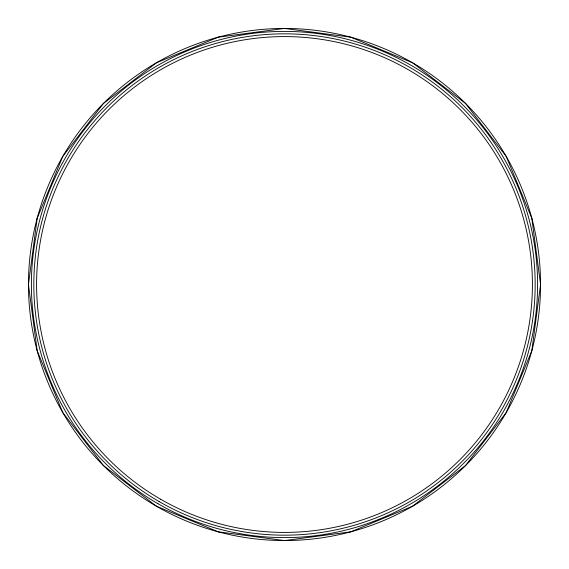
<?xml version="1.0" encoding="UTF-8"?>
<svg xmlns="http://www.w3.org/2000/svg" width="569" height="569" viewBox="0 0 569 569"><rect width="100%" height="100%" fill="white"/><g stroke="black" fill="none" stroke-linecap="round" stroke-linejoin="round"><path stroke-width="0.85" d="M37.177 218.233L28.45 284.5L37.177 350.767L62.754 412.525L103.444 465.556L156.475 506.246L218.233 531.823L284.5 540.55L350.767 531.823L412.525 506.246L465.556 465.556L506.246 412.525L531.823 350.767L540.55 284.5L531.823 218.233L506.246 156.475L465.556 103.444L412.525 62.754L350.767 37.177L284.5 28.45L218.233 37.177L156.475 62.754L103.444 103.444L62.754 156.475L37.177 218.233M160.543 499.198A247.913 247.913 0 0 0 532.413 284.5A247.913 247.913 0 0 0 160.543 69.802A247.913 247.913 0 0 0 160.543 499.198M159.164 501.588A250.666 250.666 0 0 0 535.166 284.5A250.666 250.666 0 0 0 159.164 67.412A250.666 250.666 0 0 0 159.164 501.588M157.947 503.693A253.098 253.098 0 0 0 537.598 284.5A253.098 253.098 0 0 0 157.947 65.307A253.098 253.098 0 0 0 157.947 503.693M156.475 506.246A256.05 256.05 0 0 0 540.55 284.5A256.05 256.05 0 0 0 156.475 62.754A256.05 256.05 0 0 0 156.475 506.246"/></g></svg>
